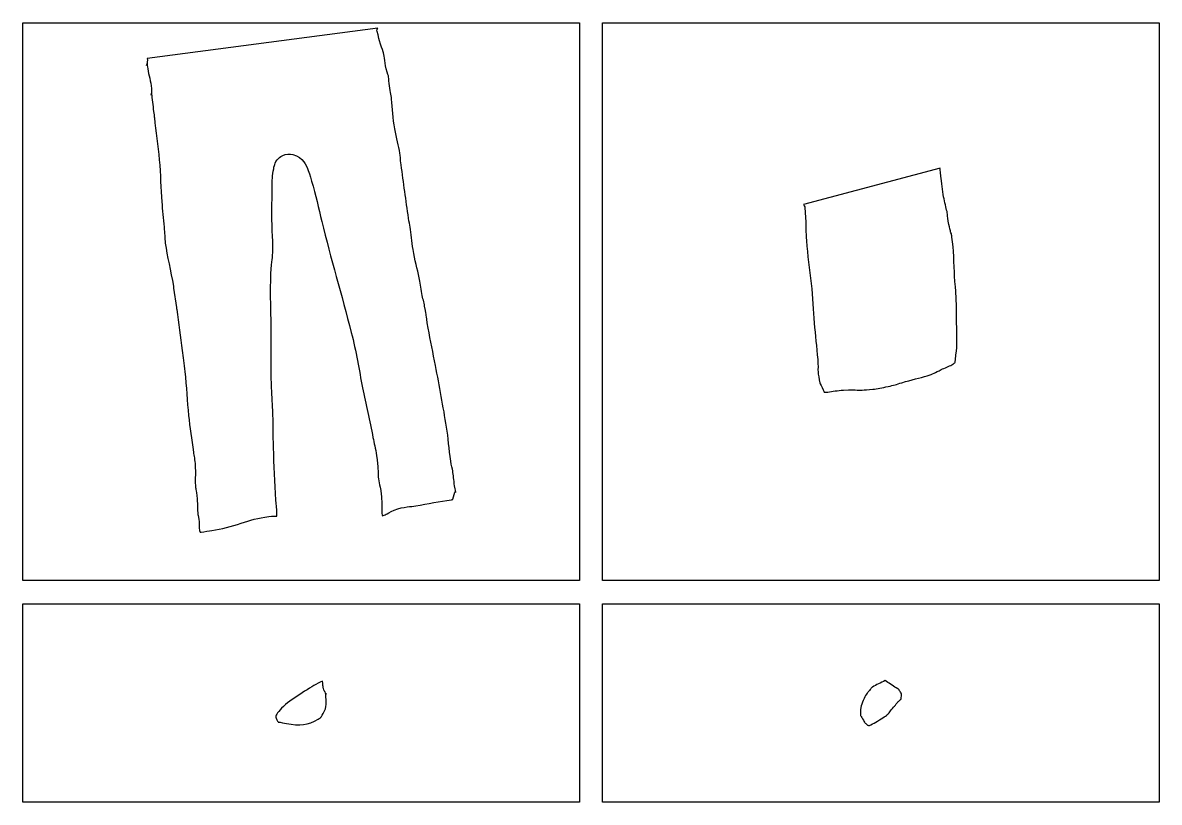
# Model space of a CAD drawing. Header units: millimetres. Extents: x -1461 to -1025, y 571 to 3922.
# Drawn here: x -1221 to -1025, y 3787.4 to 3921.9 of the extents above; entities that cross this region are included whole.
import ezdxf

# ---------------------------------------------------------------- set-up
doc = ezdxf.new("R2010")
doc.units = ezdxf.units.MM
doc.layers.add('Calque_1', color=7, linetype='CONTINUOUS')

msp = doc.modelspace()

# ---------------------------------------------------------------- linework, layer by layer
at = {"layer": 'Calque_1', "color": 5}
for points in [[(-1221.0133, 3921.90343), (-1125.0135, 3921.90343), (-1125.0135, 3825.64521), (-1221.0133, 3825.64521)], [(-1121.0132, 3921.90343), (-1025.0134, 3921.90343), (-1025.0134, 3825.64521), (-1121.0132, 3825.64521)], [(-1221.0133, 3821.64494), (-1125.0135, 3821.64494), (-1125.0135, 3787.39535), (-1221.0133, 3787.39535)], [(-1121.0132, 3821.64494), (-1025.0134, 3821.64494), (-1025.0134, 3787.39535), (-1121.0132, 3787.39535)]]:
    msp.add_lwpolyline(points, close=True, dxfattribs=at)
at = {"layer": 'Calque_1', "color": 7}
for points in [[(-1159.7685, 3920.94384), (-1199.5537, 3915.72402)], [(-1159.7611, 3920.9435), (-1159.7685, 3920.94384)], [(-1062.8269, 3896.81528), (-1086.3464, 3890.51386)], [(-1062.83, 3896.81495), (-1062.8269, 3896.81528)], [(-1194.9974, 3876.09676), (-1194.5101, 3872.74502)], [(-1169.3309, 3808.27745), (-1169.3298, 3808.28015)], [(-1072.2885, 3808.39636), (-1072.2892, 3808.39586)], [(-1168.7529, 3806.25035), (-1168.7539, 3806.25035)]]:
    msp.add_lwpolyline(points, dxfattribs=at)
for points in [[(-1159.9518, 3920.61949), (-1159.896804, 3920.732314), (-1159.833041, 3920.840649), (-1159.7611, 3920.9435)], [(-1159.4805, 3918.78965), (-1159.5535, 3919.08402), (-1159.9518, 3920.61949), (-1159.9518, 3920.61949)], [(-1158.8433, 3916.90449), (-1158.9921, 3917.33171), (-1159.2747, 3917.95591), (-1159.4805, 3918.78965)], [(-1158.3327, 3913.94342), (-1158.6687, 3915.39766), (-1158.6659, 3916.39493), (-1158.8433, 3916.90449)], [(-1199.5537, 3915.72402), (-1199.49049, 3915.329269), (-1199.526892, 3914.924981), (-1199.6596, 3914.54787)], [(-1199.6596, 3914.54787), (-1199.4538, 3915.07651), (-1199.5956, 3914.88018), (-1199.5552, 3914.54816)], [(-1199.5552, 3914.54816), (-1199.5142, 3914.21638), (-1199.4146, 3913.70846), (-1199.2963, 3913.16478)], [(-1199.2963, 3913.16478), (-1199.178, 3912.62107), (-1199.043, 3912.03898), (-1198.9413, 3911.45015)], [(-1157.9266, 3912.64841), (-1157.9266, 3912.62151), (-1158.1274, 3913.05449), (-1158.3327, 3913.94342)], [(-1157.8336, 3911.42937), (-1157.9126, 3912.11687), (-1157.9066, 3912.52688), (-1157.9266, 3912.64841)], [(-1198.9413, 3911.45015), (-1198.8396, 3910.86133), (-1198.7005, 3910.34258), (-1198.8713, 3909.41411)], [(-1157.401, 3908.72771), (-1157.462, 3909.38168), (-1157.6986, 3910.26727), (-1157.8336, 3911.42937)], [(-1198.8713, 3909.41411), (-1198.8243, 3909.66915), (-1198.8273, 3909.70483), (-1198.8223, 3909.77429)], [(-1198.8223, 3909.77429), (-1198.8123, 3909.66714), (-1198.7973, 3909.51958), (-1198.7763, 3909.3304)], [(-1198.7763, 3909.3304), (-1198.7303, 3908.9138), (-1198.6642, 3908.35578), (-1198.5964, 3907.80026)], [(-1156.86, 3903.57558), (-1157.1762, 3905.41427), (-1157.2535, 3907.13916), (-1157.401, 3908.72771)], [(-1198.5964, 3907.80026), (-1198.5284, 3907.24471), (-1198.4591, 3906.68983), (-1198.4063, 3906.2696)], [(-1198.4063, 3906.2696), (-1198.3803, 3906.05946), (-1198.3583, 3905.88285), (-1198.3413, 3905.75593)], [(-1198.3413, 3905.75593), (-1198.3253, 3905.62901), (-1198.3313, 3905.71083), (-1198.3103, 3905.50581)], [(-1198.3103, 3905.50581), (-1198.0493, 3903.14452), (-1197.7092, 3900.73232), (-1197.4705, 3898.24992)], [(-1155.9587, 3899.4177), (-1156.1749, 3900.6245), (-1156.5871, 3901.98875), (-1156.86, 3903.57558)], [(-1177.1163, 3898.24771), (-1176.9348, 3898.48166), (-1176.6509, 3898.78503), (-1176.1598, 3899.01199)], [(-1176.1598, 3899.01199), (-1175.6686, 3899.23896), (-1174.9647, 3899.29914), (-1174.4353, 3899.15358)], [(-1174.4353, 3899.15358), (-1172.6069, 3898.65106), (-1172.1154, 3897.29084), (-1171.775, 3896.43231)], [(-1155.7634, 3897.39559), (-1155.8968, 3898.34785), (-1155.8895, 3899.03093), (-1155.9587, 3899.4177)], [(-1197.4705, 3898.24992), (-1197.2267, 3895.71411), (-1197.2086, 3893.28689), (-1197.0318, 3890.99766)], [(-1177.9858, 3893.57879), (-1177.9958, 3894.56594), (-1177.9548, 3895.599), (-1177.7362, 3896.70779)], [(-1177.7482, 3896.64109), (-1177.7382, 3896.67499), (-1177.7382, 3896.71249), (-1177.7292, 3896.76305)], [(-1177.7362, 3896.70779), (-1177.7462, 3896.67499), (-1177.7462, 3896.65459), (-1177.7482, 3896.64109)], [(-1177.7292, 3896.76305), (-1177.7082, 3896.88679), (-1177.6772, 3897.05009), (-1177.6093, 3897.27361)], [(-1177.6093, 3897.27361), (-1177.5413, 3897.49711), (-1177.4792, 3897.77978), (-1177.1163, 3898.24771)], [(-1154.4777, 3888.16825), (-1154.936, 3891.26083), (-1155.336, 3894.3429), (-1155.7634, 3897.39559)], [(-1062.5608, 3894.61301), (-1062.7064, 3895.76628), (-1062.7983, 3896.54709), (-1062.83, 3896.81495)], [(-1171.775, 3896.43231), (-1171.4347, 3895.57378), (-1171.26, 3894.75937), (-1171.205, 3894.57351)], [(-1171.205, 3894.57351), (-1170.507, 3892.21469), (-1169.9838, 3889.87615), (-1169.4372, 3887.61682)], [(-1062.0694, 3891.18273), (-1062.246, 3892.01518), (-1062.3923, 3893.27813), (-1062.5608, 3894.61301)], [(-1178.0648, 3888.915), (-1178.0788, 3890.59314), (-1177.9708, 3892.15028), (-1177.9858, 3893.57879)], [(-1197.0318, 3890.99766), (-1196.9223, 3889.57904), (-1196.7661, 3888.12356), (-1196.637, 3886.62533)], [(-1061.533, 3888.88572), (-1061.609, 3889.42895), (-1061.8541, 3890.16835), (-1062.0694, 3891.18273)], [(-1177.9366, 3881.61984), (-1177.7651, 3883.80727), (-1178.0419, 3886.24079), (-1178.0648, 3888.915)], [(-1086.3464, 3890.51386), (-1086.26529, 3890.385275), (-1086.196581, 3890.249274), (-1086.1412, 3890.10769)], [(-1086.1412, 3890.10769), (-1086.0502, 3888.8968), (-1086.1012, 3889.39453), (-1086.0285, 3888.22925)], [(-1061.4064, 3887.67803), (-1061.5454, 3888.39395), (-1061.522, 3888.80684), (-1061.533, 3888.88572)], [(-1169.4372, 3887.61682), (-1167.9027, 3881.27509), (-1165.9991, 3874.94422), (-1164.3475, 3868.46967)], [(-1154.2007, 3886.65103), (-1154.2547, 3887.00788), (-1154.3799, 3887.50826), (-1154.4777, 3888.16825)], [(-1086.0285, 3888.22925), (-1085.9078, 3886.30571), (-1086.0045, 3886.08197), (-1085.858, 3884.25792)], [(-1061.042, 3886.01664), (-1061.1514, 3886.39644), (-1061.2383, 3886.81251), (-1061.4064, 3887.67803)], [(-1196.637, 3886.62533), (-1196.548, 3885.58768), (-1196.5207, 3884.6708), (-1196.4215, 3883.88801)], [(-1153.7041, 3882.7505), (-1153.9474, 3884.19563), (-1154.0274, 3885.50833), (-1154.2007, 3886.65103)], [(-1060.8674, 3885.49936), (-1061.0063, 3885.75907), (-1061.0066, 3885.8936), (-1061.042, 3886.01664)], [(-1060.7674, 3884.87924), (-1060.8304, 3885.29538), (-1060.8374, 3885.32036), (-1060.8674, 3885.49936)], [(-1060.3043, 3877.96597), (-1060.4493, 3880.44846), (-1060.4451, 3882.75754), (-1060.7674, 3884.87924)], [(-1196.4215, 3883.88801), (-1196.1261, 3881.55857), (-1195.4902, 3879.09727), (-1195.0324, 3876.44971)], [(-1085.858, 3884.25792), (-1085.6628, 3881.83222), (-1085.3549, 3879.3851), (-1085.0529, 3876.89093)], [(-1178.117, 3880.1021), (-1178.067, 3880.82842), (-1177.9594, 3881.32987), (-1177.9366, 3881.61984)], [(-1152.6416, 3877.90064), (-1152.946, 3879.37534), (-1153.4047, 3880.97136), (-1153.7041, 3882.7505)], [(-1178.158, 3868.75962), (-1178.214, 3872.42821), (-1178.3866, 3876.20872), (-1178.117, 3880.1021)], [(-1152.1786, 3875.15767), (-1152.3928, 3876.22485), (-1152.4868, 3877.15046), (-1152.6416, 3877.90064)], [(-1085.0529, 3876.89093), (-1084.7648, 3874.51174), (-1084.701, 3872.23559), (-1084.5139, 3870.08617)], [(-1060.0785, 3875.21938), (-1060.2052, 3876.96617), (-1060.2148, 3876.4321), (-1060.3043, 3877.96597)], [(-1195.0324, 3876.44971), (-1195.012045, 3876.333084), (-1195.000346, 3876.215112), (-1194.9974, 3876.09676)], [(-1151.7016, 3873.00689), (-1151.8254, 3873.62835), (-1152.0143, 3874.33899), (-1152.1786, 3875.15767)], [(-1059.9608, 3870.04656), (-1059.9848, 3871.86677), (-1059.9605, 3873.59046), (-1060.0785, 3875.21938)], [(-1151.4241, 3871.40958), (-1151.4481, 3871.67098), (-1151.4461, 3871.72309), (-1151.7016, 3873.00689)], [(-1194.5101, 3872.74502), (-1194.482796, 3872.644333), (-1194.462085, 3872.541972), (-1194.4481, 3872.43859)], [(-1194.4481, 3872.43859), (-1194.1169, 3870.05164), (-1193.8355, 3867.68269), (-1193.5319, 3865.34134)], [(-1151.0846, 3869.2273), (-1151.3495, 3870.65487), (-1151.3997, 3871.14821), (-1151.4241, 3871.40958)], [(-1149.8335, 3862.73569), (-1150.2565, 3864.88803), (-1150.6817, 3867.05586), (-1151.0846, 3869.2273)], [(-1084.5139, 3870.08617), (-1084.3343, 3868.02195), (-1084.1075, 3865.92993), (-1083.9139, 3863.80697)], [(-1060.0688, 3864.62311), (-1059.8362, 3866.22442), (-1059.9334, 3868.02257), (-1059.9608, 3870.04656)], [(-1178.13, 3859.51835), (-1178.2483, 3862.71029), (-1178.112, 3865.79027), (-1178.158, 3868.75962)], [(-1164.3475, 3868.46967), (-1163.5117, 3865.19308), (-1163.0302, 3861.96966), (-1162.3926, 3858.90798)], [(-1193.5319, 3865.34134), (-1193.3881, 3864.23215), (-1193.1735, 3863.033), (-1193.041, 3861.72554)], [(-1083.9139, 3863.80697), (-1083.8229, 3862.80899), (-1083.8919, 3862.09201), (-1083.8609, 3861.63966)], [(-1060.7742, 3862.88264), (-1060.5497, 3862.99626), (-1060.3987, 3863.12581), (-1060.2719, 3863.22734)], [(-1060.2719, 3863.22734), (-1060.2489, 3863.30484), (-1060.2199, 3863.3591), (-1060.2099, 3863.43198)], [(-1060.2099, 3863.43198), (-1060.1529, 3863.84353), (-1060.1299, 3864.20462), (-1060.0688, 3864.62311)], [(-1193.041, 3861.72554), (-1192.7745, 3859.09842), (-1192.6688, 3856.55644), (-1192.411, 3854.12497)], [(-1147.9138, 3852.12185), (-1148.5002, 3855.66784), (-1149.1407, 3859.21035), (-1149.8335, 3862.73569)], [(-1083.8609, 3861.63966), (-1083.8259, 3861.13983), (-1083.6991, 3860.52718), (-1083.5535, 3859.76795)], [(-1065.0545, 3860.98975), (-1063.9712, 3861.34815), (-1063.7621, 3861.50195), (-1062.5999, 3862.05119)], [(-1062.5999, 3862.05119), (-1061.9989, 3862.33521), (-1061.3275, 3862.6026), (-1060.7742, 3862.88264)], [(-1177.8923, 3855.02507), (-1177.9453, 3856.44764), (-1178.0716, 3857.94327), (-1178.13, 3859.51835)], [(-1083.5535, 3859.76795), (-1083.5435, 3859.71985), (-1083.5535, 3859.75505), (-1083.5635, 3859.74665)], [(-1083.5635, 3859.74665), (-1083.4915, 3859.64035), (-1083.162, 3859.15295), (-1082.9614, 3858.5555)], [(-1071.7683, 3859.13972), (-1070.7544, 3859.36563), (-1070.4127, 3859.48157), (-1069.3897, 3859.78879)], [(-1069.3897, 3859.78879), (-1067.7614, 3860.31111), (-1066.2724, 3860.58686), (-1065.0545, 3860.98975)], [(-1162.3926, 3858.90798), (-1161.802, 3856.07128), (-1161.1735, 3853.23012), (-1160.6103, 3850.32866)], [(-1082.9614, 3858.5555), (-1082.8994, 3858.3707), (-1082.8704, 3858.27892), (-1082.8297, 3858.14157)], [(-1082.8297, 3858.14157), (-1082.6238, 3858.14657), (-1082.4266, 3858.14357), (-1082.1631, 3858.17627)], [(-1082.1631, 3858.17627), (-1081.3991, 3858.26957), (-1080.4993, 3858.46129), (-1079.4836, 3858.52044)], [(-1079.4836, 3858.52044), (-1078.169, 3858.59704), (-1077.5386, 3858.53534), (-1077.1158, 3858.51444)], [(-1077.1158, 3858.51444), (-1076.6931, 3858.49384), (-1076.192, 3858.48704), (-1074.3878, 3858.65809)], [(-1074.3878, 3858.65809), (-1073.6607, 3858.72699), (-1072.7885, 3858.9356), (-1071.7683, 3859.13972)], [(-1192.411, 3854.12497), (-1192.1971, 3852.10767), (-1191.8366, 3850.02552), (-1191.5723, 3847.82664)], [(-1177.7693, 3848.60479), (-1177.8283, 3850.80616), (-1177.8153, 3852.94751), (-1177.8923, 3855.02507)], [(-1147.1939, 3846.25401), (-1147.5128, 3848.36691), (-1147.6189, 3850.33869), (-1147.9138, 3852.12185)], [(-1160.6103, 3850.32866), (-1160.437, 3849.43553), (-1160.1667, 3848.4086), (-1160.0098, 3847.2141)], [(-1191.5723, 3847.82664), (-1191.5013, 3847.23941), (-1191.3277, 3846.46445), (-1191.2674, 3845.48053)], [(-1177.3688, 3839.52264), (-1177.5697, 3842.5629), (-1177.6877, 3845.5807), (-1177.7693, 3848.60479)], [(-1160.0098, 3847.2141), (-1159.7349, 3845.12176), (-1159.7175, 3844.31503), (-1159.7272, 3843.87994)], [(-1146.858, 3844.58227), (-1146.914, 3844.93188), (-1147.0771, 3845.47983), (-1147.1939, 3846.25401)], [(-1191.2674, 3845.48053), (-1191.1974, 3844.33801), (-1191.2794, 3843.1638), (-1191.2504, 3842.50191)], [(-1159.7272, 3843.87994), (-1159.7372, 3843.44504), (-1159.7802, 3843.74532), (-1159.5675, 3842.54204)], [(-1146.5319, 3841.99793), (-1146.6892, 3843.00245), (-1146.7447, 3843.87172), (-1146.858, 3844.58227)], [(-1191.2504, 3842.50191), (-1191.2174, 3841.72848), (-1191.1974, 3841.58925), (-1191.1584, 3841.33969)], [(-1159.5675, 3842.54204), (-1159.4945, 3842.12905), (-1159.29, 3841.48874), (-1159.184, 3840.58455)], [(-1146.3619, 3840.87035), (-1146.3499, 3841.21332), (-1146.3939, 3841.11657), (-1146.5319, 3841.99793)], [(-1191.1584, 3841.33969), (-1191.1194, 3841.09012), (-1191.0409, 3840.64707), (-1190.9522, 3839.75736)], [(-1190.9522, 3839.75736), (-1190.8408, 3838.63996), (-1190.8842, 3837.75311), (-1190.8148, 3837.15287)], [(-1159.184, 3840.58455), (-1159.0517, 3839.45477), (-1159.121, 3838.31713), (-1159.0678, 3837.2385)], [(-1147.0938, 3839.60372), (-1146.9978, 3839.61912), (-1146.9308, 3839.62822), (-1146.8426, 3839.64042)], [(-1146.8426, 3839.64042), (-1146.8326, 3839.67752), (-1146.8426, 3839.66742), (-1146.8306, 3839.70712)], [(-1146.8306, 3839.70712), (-1146.5437, 3840.99718), (-1146.3484, 3841.25455), (-1146.3619, 3840.87035)], [(-1177.1683, 3837.18998), (-1177.2063, 3838.05427), (-1177.3249, 3838.85905), (-1177.3688, 3839.52264)], [(-1158.3546, 3837.08708), (-1158.1662, 3837.17648), (-1157.7298, 3837.49214), (-1156.9428, 3837.80435)], [(-1156.9428, 3837.80435), (-1155.2872, 3838.46097), (-1153.9471, 3838.38313), (-1153.2474, 3838.52884)], [(-1153.2474, 3838.52884), (-1151.16, 3838.96405), (-1149.1084, 3839.28114), (-1147.0938, 3839.60372)], [(-1190.8148, 3837.15287), (-1190.8048, 3837.10247), (-1190.7141, 3836.78385), (-1190.6355, 3836.17981)], [(-1190.6355, 3836.17981), (-1190.5775, 3835.73342), (-1190.5675, 3835.34322), (-1190.5705, 3835.11268)], [(-1183.35, 3835.53895), (-1181.8, 3836.02296), (-1180.4554, 3836.47818), (-1178.5482, 3836.6965)], [(-1178.5482, 3836.6965), (-1177.8978, 3836.771), (-1177.5464, 3836.742), (-1177.1783, 3836.7409)], [(-1177.1783, 3836.7409), (-1177.1778, 3836.90259), (-1177.1643, 3837.00889), (-1177.1683, 3837.18998)], [(-1159.0678, 3837.2385), (-1159.0578, 3837.06395), (-1159.0178, 3836.96322), (-1158.9928, 3836.80234)], [(-1158.9928, 3836.80234), (-1158.7839, 3836.89584), (-1158.5525, 3836.99318), (-1158.3546, 3837.08708)], [(-1190.5705, 3835.11268), (-1190.5705, 3834.88217), (-1190.5805, 3834.84502), (-1190.5605, 3834.6104)], [(-1190.5605, 3834.6104), (-1190.5455, 3834.41918), (-1190.5455, 3834.42688), (-1190.5355, 3834.30705)], [(-1190.5355, 3834.30705), (-1190.4945, 3834.19211), (-1190.4327, 3834.04989), (-1190.4385, 3834.01508)], [(-1190.4385, 3834.01508), (-1190.3585, 3834.01708), (-1190.3061, 3834.00808), (-1190.224, 3834.01708)], [(-1190.224, 3834.01708), (-1189.6087, 3834.08278), (-1188.9432, 3834.20926), (-1188.389, 3834.29303)], [(-1188.389, 3834.29303), (-1186.7432, 3834.54183), (-1185.0753, 3835.00018), (-1183.35, 3835.53895)], [(-1169.3298, 3808.28015), (-1170.3428, 3807.82485), (-1171.2397, 3807.29085), (-1172.3932, 3806.55825)], [(-1072.2892, 3808.39586), (-1073.0471, 3808.02116), (-1073.826, 3807.64196), (-1074.487, 3807.26976)], [(-1070.3666, 3807.12456), (-1071.0324, 3807.55106), (-1071.6546, 3807.97236), (-1072.2885, 3808.39636)], [(-1172.3932, 3806.55825), (-1173.5075, 3805.85065), (-1174.7612, 3805.05845), (-1175.7253, 3804.24995)], [(-1169.2519, 3807.77985), (-1169.2519, 3807.79985), (-1169.2979, 3808.09475), (-1169.3309, 3808.27745)], [(-1169.2379, 3807.59175), (-1169.2479, 3807.69265), (-1169.2599, 3807.84415), (-1169.2519, 3807.77985)], [(-1169.2199, 3807.39845), (-1169.2349, 3807.52635), (-1169.2339, 3807.54125), (-1169.2379, 3807.59175)], [(-1169.1889, 3807.19905), (-1169.2179, 3807.34455), (-1169.2159, 3807.36655), (-1169.2199, 3807.39845)], [(-1169.1519, 3807.04145), (-1169.1719, 3807.11745), (-1169.1819, 3807.16265), (-1169.1889, 3807.19905)], [(-1169.0025, 3806.63475), (-1169.0026, 3806.63485), (-1169.1314, 3806.96515), (-1169.1519, 3807.04145)], [(-1168.8909, 3806.46265), (-1168.9399, 3806.53765), (-1169.0025, 3806.63465), (-1169.0025, 3806.63475)], [(-1168.8779, 3806.42965), (-1168.8879, 3806.45365), (-1168.8879, 3806.44265), (-1168.8909, 3806.46265)], [(-1168.7539, 3806.25035), (-1168.7279, 3805.71275), (-1168.7539, 3806.13785), (-1168.8779, 3806.42965)], [(-1075.2901, 3806.35776), (-1075.3391, 3806.29876), (-1075.3781, 3806.25176), (-1075.4079, 3806.21606)], [(-1074.887, 3806.82956), (-1075.036, 3806.65916), (-1075.1821, 3806.48666), (-1075.2901, 3806.35776)], [(-1074.487, 3807.26976), (-1074.5909, 3807.16186), (-1074.7408, 3806.99676), (-1074.887, 3806.82956)], [(-1069.9744, 3806.90136), (-1070.0484, 3806.93736), (-1070.0724, 3806.93636), (-1070.3666, 3807.12456)], [(-1069.6318, 3806.38246), (-1069.7464, 3806.56206), (-1069.8574, 3806.72686), (-1069.9744, 3806.90136)], [(-1069.4804, 3806.13186), (-1069.5284, 3806.21186), (-1069.5664, 3806.27966), (-1069.6318, 3806.38246)], [(-1169.1906, 3802.70945), (-1168.4996, 3804.01545), (-1168.6573, 3804.35505), (-1168.7529, 3806.25035)], [(-1075.4079, 3806.21606), (-1075.7062, 3805.80626), (-1076.1753, 3804.87176), (-1076.4022, 3804.01526)], [(-1070.6382, 3803.97816), (-1070.6522, 3803.99716), (-1070.5004, 3804.24476), (-1070.1132, 3804.66396)], [(-1070.1132, 3804.66396), (-1069.9835, 3804.80436), (-1069.8795, 3804.91526), (-1069.7085, 3805.06396)], [(-1069.7085, 3805.06396), (-1069.6835, 3805.08596), (-1069.6245, 3805.12296), (-1069.5954, 3805.14696)], [(-1069.5954, 3805.14696), (-1069.5634, 3805.23796), (-1069.5204, 3805.35196), (-1069.4984, 3805.49466)], [(-1069.4984, 3805.49466), (-1069.4584, 3805.75316), (-1069.4734, 3805.97226), (-1069.4804, 3806.13186)], [(-1175.7253, 3804.24995), (-1176.6895, 3803.44135), (-1177.2547, 3802.62855), (-1177.3604, 3802.22935)], [(-1169.6215, 3802.00095), (-1169.6015, 3802.03695), (-1169.4162, 3802.28305), (-1169.1906, 3802.70945)], [(-1076.4022, 3804.01526), (-1076.6193, 3803.19516), (-1076.5495, 3802.49156), (-1076.5215, 3802.37556)], [(-1073.8902, 3801.23056), (-1073.0752, 3801.69416), (-1072.167, 3802.31886), (-1071.9787, 3802.46876)], [(-1071.9787, 3802.46876), (-1071.8296, 3802.58736), (-1071.7898, 3802.61426), (-1071.6914, 3802.68936)], [(-1071.6914, 3802.68936), (-1071.5608, 3802.88526), (-1071.4442, 3803.06276), (-1071.2278, 3803.33536)], [(-1071.2278, 3803.33536), (-1070.8956, 3803.75376), (-1070.7092, 3803.92096), (-1070.6382, 3803.97816)], [(-1177.3604, 3802.22935), (-1177.3504, 3802.25235), (-1177.3744, 3802.03825), (-1177.1748, 3801.61955)], [(-1177.1748, 3801.61955), (-1177.1938, 3801.65955), (-1177.0743, 3801.43345), (-1176.979, 3801.28155)], [(-1176.979, 3801.28155), (-1176.968, 3801.26355), (-1176.955, 3801.25255), (-1176.941, 3801.23355)], [(-1176.941, 3801.23355), (-1176.958, 3801.29155), (-1176.582, 3801.16255), (-1175.5333, 3800.97725)], [(-1175.5333, 3800.97725), (-1173.2287, 3800.56945), (-1171.7859, 3800.68835), (-1170.0401, 3801.74415)], [(-1170.0401, 3801.74415), (-1169.8222, 3801.87585), (-1169.691, 3801.95995), (-1169.6215, 3802.00095)], [(-1076.5215, 3802.37556), (-1076.4925, 3802.34756), (-1076.3746, 3802.15956), (-1076.1717, 3801.80036)], [(-1076.1717, 3801.80036), (-1075.9739, 3801.45036), (-1075.8726, 3801.26406), (-1075.8084, 3801.13326)], [(-1075.8084, 3801.13326), (-1075.7384, 3801.08026), (-1075.6935, 3801.06626), (-1075.6162, 3800.99626)], [(-1075.6162, 3800.99626), (-1075.511, 3800.90126), (-1075.4738, 3800.83496), (-1075.4002, 3800.75086)], [(-1075.4002, 3800.75086), (-1075.3432, 3800.72986), (-1075.3042, 3800.71386), (-1075.2446, 3800.69386)], [(-1075.2446, 3800.69386), (-1075.1826, 3800.67286), (-1075.1386, 3800.66186), (-1075.0793, 3800.64386)], [(-1075.0793, 3800.64386), (-1075.0413, 3800.65586), (-1075.0273, 3800.65386), (-1074.9863, 3800.67086)], [(-1074.9863, 3800.67086), (-1074.7019, 3800.79246), (-1074.2977, 3800.99876), (-1073.8902, 3801.23056)]]:
    msp.add_open_spline(points, degree=3, dxfattribs=at)

doc.saveas('drawing.dxf')
